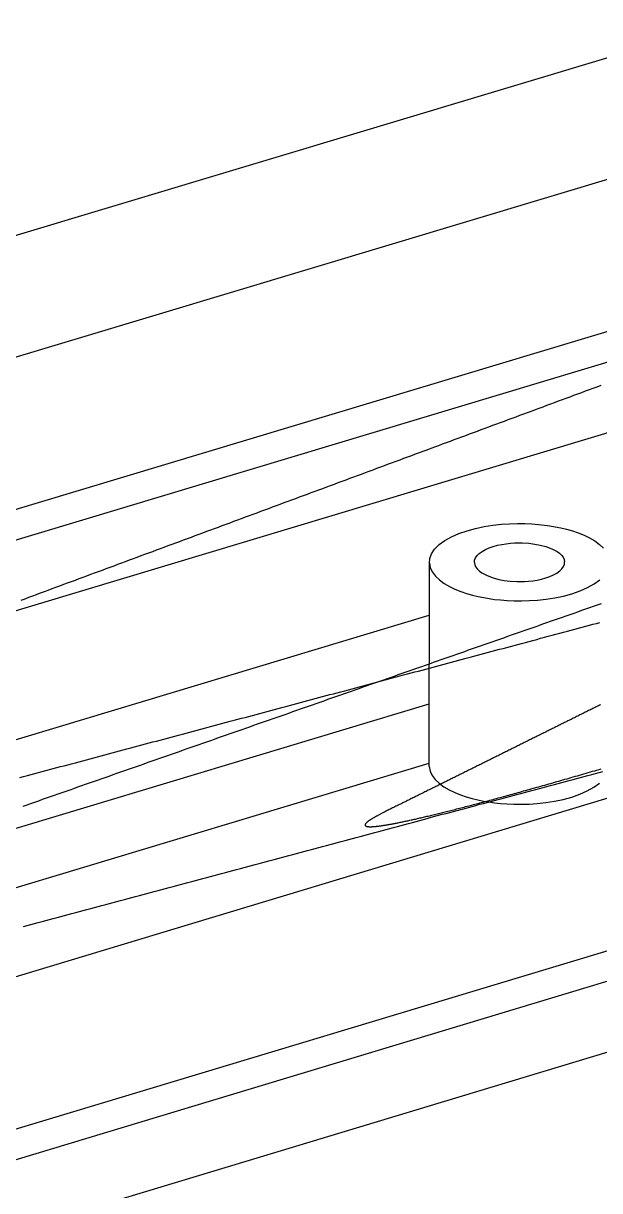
# Model space of a CAD drawing. Header units: millimetres. Extents: x -320 to 323, y -425 to 415.
# Drawn here: x 40.1 to 65.4, y -178.2 to -126.9 of the extents above; entities that cross this region are included whole.
import ezdxf

# ---------------------------------------------------------------- set-up
doc = ezdxf.new("R2010")
doc.units = ezdxf.units.MM
doc.layers.add('SKETCH', color=5, linetype='Continuous')
doc.layers.add('VISIBLE', color=7, linetype='Continuous')

msp = doc.modelspace()

# ---------------------------------------------------------------- linework, layer by layer
at = {"layer": 'SKETCH', "flags": 128}
for points in [[(40.008, -152.23), (40.178, -152.167), (40.348, -152.104), (40.518, -152.041), (40.688, -151.978), (40.857, -151.915), (41.027, -151.852), (41.197, -151.789), (41.366, -151.726), (41.536, -151.663), (41.706, -151.6), (41.876, -151.537), (42.045, -151.474), (42.215, -151.411), (42.385, -151.348), (42.555, -151.285), (42.724, -151.222), (42.894, -151.159), (43.064, -151.096), (43.233, -151.033), (43.403, -150.97), (43.573, -150.908), (43.743, -150.845), (43.912, -150.782), (44.082, -150.719), (44.252, -150.656), (44.422, -150.593), (44.591, -150.53), (44.761, -150.467), (44.931, -150.404), (45.101, -150.341), (45.271, -150.278), (45.44, -150.215), (45.61, -150.152), (45.78, -150.09), (45.95, -150.027), (46.119, -149.964), (46.289, -149.901), (46.459, -149.838), (46.629, -149.775), (46.798, -149.712), (46.968, -149.649), (47.138, -149.586), (47.308, -149.523), (47.477, -149.46), (47.647, -149.397), (47.817, -149.335), (47.986, -149.272), (48.156, -149.209), (48.326, -149.146), (48.495, -149.083), (48.665, -149.02), (48.835, -148.957), (49.004, -148.894), (49.174, -148.831), (49.344, -148.768), (49.513, -148.705), (49.683, -148.642), (49.853, -148.579), (50.022, -148.516), (50.192, -148.453), (50.362, -148.39), (50.531, -148.327), (50.701, -148.264), (50.87, -148.201), (51.04, -148.138), (51.21, -148.076), (51.379, -148.013), (51.549, -147.95), (51.719, -147.887), (51.888, -147.824), (52.058, -147.761), (52.228, -147.698), (52.397, -147.635), (52.567, -147.572), (52.736, -147.509), (52.906, -147.446), (53.076, -147.384), (53.245, -147.321), (53.415, -147.258), (53.585, -147.195), (53.754, -147.132), (53.924, -147.069), (54.094, -147.006), (54.263, -146.944), (54.433, -146.881), (54.602, -146.818), (54.772, -146.755), (54.942, -146.692), (55.111, -146.629), (55.281, -146.566), (55.45, -146.503), (55.62, -146.441), (55.79, -146.378), (55.959, -146.315), (56.129, -146.252), (56.298, -146.189), (56.468, -146.126), (56.638, -146.063), (56.807, -146), (56.977, -145.937), (57.146, -145.874), (57.316, -145.812), (57.485, -145.749), (57.655, -145.686), (57.825, -145.623), (57.994, -145.56), (58.164, -145.497), (58.333, -145.434), (58.503, -145.371), (58.672, -145.308), (58.842, -145.245), (59.011, -145.182), (59.181, -145.119), (59.35, -145.057), (59.52, -144.994), (59.689, -144.931), (59.859, -144.868), (60.029, -144.805), (60.198, -144.742), (60.368, -144.679), (60.537, -144.616), (60.707, -144.553), (60.876, -144.491), (61.046, -144.428), (61.215, -144.365), (61.385, -144.302), (61.554, -144.239), (61.724, -144.176), (61.894, -144.114), (62.063, -144.051), (62.233, -143.988), (62.402, -143.925), (62.572, -143.862), (62.741, -143.799), (62.911, -143.737), (63.08, -143.674), (63.25, -143.611), (63.419, -143.548), (63.589, -143.485), (63.758, -143.422), (63.928, -143.36), (64.097, -143.297), (64.267, -143.234), (64.436, -143.171), (64.606, -143.108), (64.775, -143.045), (64.945, -142.982), (65.114, -142.92), (65.284, -142.857), (65.453, -142.794)], [(40.093, -161.281), (40.264, -161.22), (40.436, -161.16), (40.608, -161.1), (40.779, -161.04), (40.951, -160.98), (41.122, -160.919), (41.294, -160.859), (41.466, -160.799), (41.637, -160.739), (41.809, -160.679), (41.98, -160.618), (42.152, -160.558), (42.323, -160.498), (42.495, -160.438), (42.666, -160.378), (42.838, -160.318), (43.01, -160.257), (43.181, -160.197), (43.353, -160.137), (43.524, -160.077), (43.696, -160.017), (43.867, -159.956), (44.039, -159.896), (44.211, -159.836), (44.382, -159.776), (44.554, -159.716), (44.725, -159.655), (44.897, -159.595), (45.068, -159.535), (45.24, -159.475), (45.412, -159.415), (45.583, -159.354), (45.755, -159.294), (45.926, -159.234), (46.098, -159.174), (46.269, -159.114), (46.441, -159.053), (46.612, -158.993), (46.784, -158.933), (46.956, -158.873), (47.127, -158.813), (47.299, -158.752), (47.47, -158.692), (47.642, -158.632), (47.813, -158.572), (47.985, -158.512), (48.156, -158.452), (48.328, -158.391), (48.499, -158.331), (48.671, -158.271), (48.842, -158.211), (49.014, -158.151), (49.185, -158.091), (49.357, -158.03), (49.528, -157.97), (49.7, -157.91), (49.871, -157.85), (50.043, -157.79), (50.214, -157.73), (50.386, -157.67), (50.557, -157.61), (50.729, -157.549), (50.9, -157.489), (51.071, -157.429), (51.243, -157.369), (51.414, -157.309), (51.586, -157.249), (51.757, -157.189), (51.929, -157.129), (52.1, -157.068), (52.272, -157.008), (52.443, -156.948), (52.615, -156.888), (52.786, -156.828), (52.958, -156.768), (53.129, -156.708), (53.301, -156.647), (53.472, -156.587), (53.643, -156.527), (53.815, -156.467), (53.986, -156.407), (54.158, -156.347), (54.329, -156.286), (54.501, -156.226), (54.672, -156.166), (54.844, -156.106), (55.015, -156.046), (55.187, -155.986), (55.358, -155.925), (55.53, -155.865), (55.701, -155.805), (55.872, -155.745), (56.044, -155.685), (56.215, -155.625), (56.387, -155.564), (56.558, -155.504), (56.73, -155.444), (56.901, -155.384), (57.073, -155.324), (57.244, -155.264), (57.415, -155.203), (57.587, -155.143), (57.758, -155.083), (57.93, -155.023), (58.101, -154.963), (58.273, -154.903), (58.444, -154.842), (58.615, -154.782), (58.787, -154.722), (58.958, -154.662), (59.13, -154.602), (59.301, -154.542), (59.473, -154.482), (59.644, -154.421), (59.815, -154.361), (59.987, -154.301), (60.158, -154.241), (60.33, -154.181), (60.501, -154.121), (60.672, -154.061), (60.844, -154), (61.015, -153.94), (61.187, -153.88), (61.358, -153.82), (61.529, -153.76), (61.701, -153.7), (61.872, -153.64), (62.043, -153.58), (62.215, -153.52), (62.386, -153.46), (62.558, -153.4), (62.729, -153.339), (62.9, -153.279), (63.072, -153.219), (63.243, -153.159), (63.415, -153.099), (63.586, -153.039), (63.757, -152.979), (63.929, -152.919), (64.1, -152.859), (64.271, -152.799), (64.443, -152.739), (64.614, -152.678), (64.785, -152.618), (64.957, -152.558), (65.128, -152.498), (65.299, -152.438), (65.471, -152.378)], [(39.955, -160.022), (40.117, -159.978), (40.279, -159.935), (40.441, -159.892), (40.603, -159.848), (40.765, -159.805), (40.927, -159.762), (41.089, -159.718), (41.251, -159.675), (41.413, -159.632), (41.575, -159.588), (41.737, -159.545), (41.899, -159.502), (42.061, -159.458), (42.223, -159.415), (42.385, -159.372), (42.547, -159.328), (42.709, -159.285), (42.871, -159.242), (43.033, -159.198), (43.195, -159.155), (43.356, -159.112), (43.518, -159.068), (43.68, -159.025), (43.842, -158.982), (44.004, -158.938), (44.166, -158.895), (44.328, -158.852), (44.49, -158.809), (44.652, -158.765), (44.814, -158.722), (44.976, -158.679), (45.138, -158.635), (45.3, -158.592), (45.462, -158.549), (45.624, -158.505), (45.786, -158.462), (45.948, -158.419), (46.11, -158.375), (46.271, -158.332), (46.433, -158.289), (46.595, -158.245), (46.757, -158.202), (46.919, -158.159), (47.081, -158.115), (47.243, -158.072), (47.405, -158.029), (47.567, -157.985), (47.729, -157.942), (47.891, -157.899), (48.053, -157.855), (48.215, -157.812), (48.377, -157.769), (48.539, -157.725), (48.701, -157.682), (48.863, -157.639), (49.024, -157.595), (49.186, -157.552), (49.348, -157.509), (49.51, -157.465), (49.672, -157.422), (49.834, -157.379), (49.996, -157.335), (50.158, -157.292), (50.32, -157.249), (50.482, -157.206), (50.644, -157.162), (50.805, -157.119), (50.967, -157.076), (51.129, -157.032), (51.291, -156.989), (51.453, -156.946), (51.615, -156.902), (51.777, -156.859), (51.938, -156.816), (52.1, -156.773), (52.262, -156.729), (52.424, -156.686), (52.586, -156.643), (52.748, -156.599), (52.91, -156.556), (53.071, -156.513), (53.233, -156.469), (53.395, -156.426), (53.557, -156.383), (53.719, -156.34), (53.881, -156.296), (54.042, -156.253), (54.204, -156.21), (54.366, -156.166), (54.528, -156.123), (54.69, -156.08), (54.851, -156.036), (55.013, -155.993), (55.175, -155.95), (55.337, -155.907), (55.499, -155.863), (55.661, -155.82), (55.822, -155.777), (55.984, -155.733), (56.146, -155.69), (56.308, -155.647), (56.47, -155.604), (56.631, -155.56), (56.793, -155.517), (56.955, -155.474), (57.117, -155.43), (57.279, -155.387), (57.44, -155.344), (57.602, -155.301), (57.764, -155.257), (57.926, -155.214), (58.087, -155.171), (58.249, -155.127), (58.411, -155.084), (58.573, -155.041), (58.734, -154.998), (58.896, -154.954), (59.058, -154.911), (59.22, -154.868), (59.382, -154.825), (59.543, -154.781), (59.705, -154.738), (59.867, -154.695), (60.029, -154.651), (60.19, -154.608), (60.352, -154.565), (60.514, -154.522), (60.676, -154.478), (60.837, -154.435), (60.999, -154.392), (61.161, -154.349), (61.323, -154.305), (61.484, -154.262), (61.646, -154.219), (61.808, -154.175), (61.97, -154.132), (62.134, -154.088), (62.3, -154.044), (62.466, -153.999), (62.634, -153.954), (62.802, -153.909), (62.97, -153.864), (63.139, -153.819), (63.308, -153.773), (63.476, -153.728), (63.644, -153.683), (63.812, -153.638), (63.978, -153.594), (64.144, -153.549), (64.308, -153.505), (64.47, -153.462), (64.631, -153.419), (64.79, -153.376), (64.947, -153.334), (65.101, -153.293), (65.253, -153.253), (65.402, -153.213)], [(65.437, -156.823), (65.389, -156.847), (65.341, -156.871), (65.293, -156.895), (65.245, -156.919), (65.197, -156.943), (65.149, -156.967), (65.101, -156.99), (65.053, -157.014), (65.005, -157.038), (64.957, -157.062), (64.909, -157.086), (64.861, -157.11), (64.813, -157.133), (64.765, -157.157), (64.717, -157.181), (64.67, -157.205), (64.622, -157.229), (64.574, -157.252), (64.526, -157.276), (64.478, -157.3), (64.43, -157.324), (64.382, -157.348), (64.334, -157.372), (64.286, -157.395), (64.238, -157.419), (64.19, -157.443), (64.142, -157.467), (64.094, -157.491), (64.046, -157.514), (63.998, -157.538), (63.95, -157.562), (63.902, -157.586), (63.854, -157.61), (63.806, -157.634), (63.759, -157.657), (63.711, -157.681), (63.663, -157.705), (63.615, -157.729), (63.567, -157.753), (63.519, -157.777), (63.471, -157.801), (63.423, -157.824), (63.375, -157.848), (63.327, -157.872), (63.28, -157.896), (63.232, -157.92), (63.184, -157.944), (63.136, -157.967), (63.088, -157.991), (63.04, -158.015), (62.992, -158.039), (62.944, -158.063), (62.896, -158.087), (62.849, -158.11), (62.801, -158.134), (62.753, -158.158), (62.705, -158.182), (62.657, -158.206), (62.609, -158.23), (62.561, -158.253), (62.513, -158.277), (62.465, -158.301), (62.417, -158.325), (62.37, -158.349), (62.322, -158.372), (62.274, -158.396), (62.226, -158.42), (62.178, -158.444), (62.13, -158.468), (62.082, -158.491), (62.034, -158.515), (61.986, -158.539), (61.939, -158.563), (61.891, -158.587), (61.843, -158.611), (61.795, -158.634), (61.747, -158.658), (61.699, -158.682), (61.651, -158.706), (61.603, -158.73), (61.556, -158.753), (61.508, -158.777), (61.46, -158.801), (61.412, -158.825), (61.364, -158.849), (61.316, -158.873), (61.268, -158.896), (61.221, -158.92), (61.173, -158.944), (61.125, -158.968), (61.077, -158.992), (61.029, -159.015), (60.981, -159.039), (60.933, -159.063), (60.886, -159.087), (60.838, -159.111), (60.79, -159.135), (60.742, -159.158), (60.694, -159.182), (60.646, -159.206), (60.599, -159.23), (60.551, -159.254), (60.503, -159.277), (60.455, -159.301), (60.407, -159.325), (60.359, -159.349), (60.311, -159.372), (60.264, -159.396), (60.216, -159.42), (60.168, -159.444), (60.12, -159.468), (60.072, -159.491), (60.024, -159.515), (59.976, -159.539), (59.928, -159.563), (59.881, -159.586), (59.833, -159.61), (59.785, -159.634), (59.737, -159.658), (59.689, -159.682), (59.641, -159.705), (59.593, -159.729), (59.546, -159.753), (59.498, -159.777), (59.45, -159.8), (59.402, -159.824), (59.354, -159.848), (59.306, -159.872), (59.258, -159.896), (59.211, -159.919), (59.163, -159.943), (59.115, -159.967), (59.067, -159.991), (59.019, -160.015), (58.971, -160.038), (58.923, -160.062), (58.876, -160.086), (58.828, -160.11), (58.78, -160.134), (58.732, -160.157), (58.684, -160.181), (58.636, -160.205), (58.589, -160.229), (58.541, -160.253), (58.493, -160.276), (58.445, -160.3), (58.397, -160.324), (58.349, -160.348), (58.302, -160.372), (58.254, -160.395), (58.206, -160.419), (58.158, -160.443), (58.11, -160.467), (58.062, -160.49), (58.015, -160.514), (57.967, -160.538), (57.919, -160.562), (57.871, -160.585), (57.824, -160.609), (57.776, -160.633), (57.728, -160.657), (57.68, -160.68), (57.632, -160.704), (57.585, -160.728), (57.537, -160.752), (57.489, -160.775), (57.441, -160.799), (57.394, -160.823), (57.346, -160.847), (57.298, -160.87), (57.25, -160.894), (57.202, -160.918), (57.155, -160.942), (57.107, -160.965), (57.059, -160.989), (57.011, -161.013), (56.962, -161.037), (56.912, -161.062), (56.862, -161.086), (56.812, -161.111), (56.761, -161.136), (56.71, -161.162), (56.659, -161.187), (56.607, -161.212), (56.556, -161.237), (56.505, -161.262), (56.455, -161.287), (56.405, -161.312), (56.355, -161.336), (56.306, -161.361), (56.258, -161.385), (56.211, -161.408), (56.164, -161.431), (56.119, -161.454), (56.075, -161.476), (56.032, -161.498), (55.99, -161.519), (55.95, -161.54), (55.912, -161.56), (55.883, -161.575), (55.854, -161.59), (55.825, -161.605), (55.797, -161.619), (55.77, -161.634), (55.743, -161.648), (55.717, -161.662), (55.691, -161.675), (55.666, -161.689), (55.641, -161.702), (55.617, -161.715), (55.593, -161.727), (55.57, -161.74), (55.548, -161.752), (55.526, -161.764), (55.504, -161.776), (55.483, -161.788), (55.463, -161.8), (55.443, -161.811), (55.424, -161.823), (55.405, -161.834), (55.387, -161.845), (55.37, -161.856), (55.353, -161.866), (55.336, -161.877), (55.32, -161.887), (55.305, -161.897), (55.29, -161.907), (55.276, -161.917), (55.262, -161.927), (55.249, -161.937), (55.237, -161.946), (55.225, -161.955), (55.213, -161.964), (55.202, -161.973), (55.192, -161.981), (55.182, -161.99), (55.173, -161.998), (55.164, -162.006), (55.156, -162.014), (55.148, -162.022), (55.141, -162.029), (55.135, -162.037), (55.129, -162.044), (55.124, -162.051), (55.119, -162.057), (55.114, -162.064), (55.111, -162.071), (55.108, -162.077), (55.105, -162.083), (55.103, -162.089), (55.101, -162.094), (55.1, -162.1), (55.1, -162.105), (55.1, -162.111), (55.101, -162.116), (55.102, -162.12), (55.104, -162.125), (55.106, -162.129), (55.109, -162.134), (55.113, -162.138), (55.117, -162.142), (55.121, -162.146), (55.126, -162.149), (55.132, -162.152), (55.138, -162.156), (55.145, -162.159), (55.152, -162.161), (55.16, -162.164), (55.169, -162.167), (55.178, -162.169), (55.187, -162.171), (55.197, -162.173), (55.208, -162.175), (55.219, -162.176), (55.231, -162.178), (55.243, -162.179), (55.256, -162.18), (55.27, -162.181), (55.284, -162.181), (55.298, -162.182), (55.313, -162.182), (55.329, -162.182), (55.345, -162.182), (55.362, -162.182), (55.379, -162.181), (55.397, -162.181), (55.415, -162.18), (55.434, -162.179), (55.454, -162.178), (55.474, -162.176), (55.494, -162.175), (55.515, -162.173), (55.537, -162.171), (55.559, -162.169), (55.582, -162.167), (55.605, -162.164), (55.629, -162.162), (55.654, -162.159), (55.679, -162.156), (55.704, -162.153), (55.73, -162.149), (55.757, -162.146), (55.784, -162.142), (55.812, -162.138), (55.84, -162.134), (55.869, -162.13), (55.899, -162.125), (55.929, -162.121), (55.959, -162.116), (55.99, -162.111), (56.022, -162.106), (56.054, -162.1), (56.086, -162.095), (56.119, -162.089), (56.153, -162.083), (56.187, -162.077), (56.222, -162.071), (56.257, -162.064), (56.293, -162.058), (56.329, -162.051), (56.366, -162.044), (56.403, -162.037), (56.441, -162.03), (56.479, -162.022), (56.518, -162.014), (56.557, -162.006), (56.597, -161.998), (56.638, -161.99), (56.679, -161.982), (56.72, -161.973), (56.762, -161.964), (56.805, -161.955), (56.848, -161.946), (56.891, -161.937), (56.936, -161.927), (56.98, -161.918), (57.025, -161.908), (57.071, -161.898), (57.117, -161.887), (57.164, -161.877), (57.211, -161.866), (57.259, -161.856), (57.307, -161.845), (57.355, -161.834), (57.405, -161.822), (57.454, -161.811), (57.505, -161.799), (57.556, -161.788), (57.607, -161.776), (57.659, -161.763), (57.711, -161.751), (57.764, -161.738), (57.817, -161.726), (57.871, -161.713), (57.926, -161.7), (57.981, -161.687), (58.036, -161.673), (58.092, -161.66), (58.148, -161.646), (58.205, -161.632), (58.263, -161.618), (58.32, -161.604), (58.379, -161.589), (58.438, -161.575), (58.497, -161.56), (58.556, -161.545), (58.617, -161.53), (58.677, -161.515), (58.738, -161.499), (58.8, -161.484), (58.862, -161.468), (58.925, -161.452), (58.988, -161.436), (59.052, -161.42), (59.116, -161.404), (59.18, -161.387), (59.246, -161.37), (59.311, -161.353), (59.377, -161.336), (59.444, -161.319), (59.511, -161.302), (59.578, -161.284), (59.646, -161.266), (59.714, -161.249), (59.783, -161.231), (59.853, -161.212), (59.922, -161.194), (59.992, -161.175), (60.063, -161.157), (60.134, -161.138), (60.205, -161.119), (60.277, -161.1), (60.35, -161.08), (60.422, -161.061), (60.496, -161.041), (60.57, -161.021), (60.644, -161.001), (60.719, -160.981), (60.794, -160.961), (60.869, -160.94), (60.945, -160.919), (61.022, -160.899), (61.099, -160.878), (61.176, -160.856), (61.254, -160.835), (61.332, -160.814), (61.411, -160.792), (61.49, -160.77), (61.57, -160.748), (61.65, -160.726), (61.73, -160.704), (61.811, -160.682), (61.892, -160.659), (61.973, -160.636), (62.055, -160.614), (62.138, -160.591), (62.22, -160.568), (62.304, -160.544), (62.387, -160.521), (62.471, -160.497), (62.556, -160.474), (62.641, -160.45), (62.726, -160.426), (62.812, -160.401), (62.898, -160.377), (62.985, -160.352), (63.072, -160.328), (63.159, -160.303), (63.247, -160.278), (63.335, -160.253), (63.424, -160.228), (63.513, -160.202), (63.602, -160.177), (63.692, -160.151), (63.782, -160.125), (63.872, -160.099), (63.963, -160.073), (64.054, -160.047), (64.146, -160.021), (64.238, -159.995), (64.33, -159.968), (64.422, -159.941), (64.515, -159.914), (64.609, -159.887), (64.703, -159.86), (64.797, -159.833), (64.892, -159.805), (64.987, -159.778), (65.082, -159.75), (65.178, -159.722), (65.274, -159.694), (65.37, -159.666), (65.467, -159.638)], [(40.103, -166.563), (40.267, -166.519), (40.431, -166.475), (40.596, -166.431), (40.76, -166.387), (40.924, -166.343), (41.089, -166.299), (41.253, -166.255), (41.417, -166.211), (41.581, -166.167), (41.746, -166.123), (41.91, -166.079), (42.074, -166.035), (42.238, -165.991), (42.403, -165.947), (42.567, -165.903), (42.731, -165.859), (42.895, -165.815), (43.06, -165.771), (43.224, -165.727), (43.388, -165.683), (43.552, -165.639), (43.716, -165.595), (43.88, -165.551), (44.045, -165.507), (44.209, -165.463), (44.373, -165.419), (44.537, -165.375), (44.701, -165.331), (44.865, -165.287), (45.03, -165.243), (45.194, -165.199), (45.358, -165.155), (45.522, -165.111), (45.686, -165.068), (45.85, -165.024), (46.014, -164.98), (46.179, -164.936), (46.343, -164.892), (46.507, -164.848), (46.671, -164.804), (46.835, -164.76), (46.999, -164.716), (47.164, -164.672), (47.328, -164.628), (47.492, -164.584), (47.656, -164.54), (47.82, -164.496), (47.985, -164.452), (48.149, -164.408), (48.313, -164.364), (48.477, -164.32), (48.641, -164.276), (48.805, -164.232), (48.97, -164.188), (49.134, -164.144), (49.298, -164.1), (49.462, -164.056), (49.626, -164.012), (49.791, -163.968), (49.955, -163.924), (50.119, -163.88), (50.283, -163.836), (50.447, -163.792), (50.611, -163.748), (50.775, -163.705), (50.939, -163.661), (51.104, -163.617), (51.268, -163.573), (51.432, -163.529), (51.596, -163.485), (51.76, -163.441), (51.924, -163.397), (52.088, -163.353), (52.252, -163.309), (52.416, -163.265), (52.58, -163.221), (52.744, -163.177), (52.908, -163.133), (53.072, -163.09), (53.236, -163.046), (53.4, -163.002), (53.565, -162.958), (53.729, -162.914), (53.893, -162.87), (54.057, -162.826), (54.221, -162.782), (54.385, -162.738), (54.549, -162.694), (54.713, -162.65), (54.877, -162.606), (55.041, -162.562), (55.205, -162.518), (55.369, -162.474), (55.533, -162.431), (55.697, -162.387), (55.861, -162.343), (56.026, -162.299), (56.19, -162.255), (56.354, -162.211), (56.518, -162.167), (56.682, -162.123), (56.846, -162.079), (57.01, -162.035), (57.174, -161.991), (57.338, -161.947), (57.502, -161.903), (57.666, -161.859), (57.83, -161.815), (57.994, -161.771), (58.159, -161.727), (58.323, -161.683), (58.487, -161.639), (58.651, -161.596), (58.815, -161.552), (58.979, -161.508), (59.143, -161.464), (59.307, -161.42), (59.471, -161.376), (59.635, -161.332), (59.799, -161.288), (59.962, -161.244), (60.126, -161.2), (60.29, -161.157), (60.454, -161.113), (60.618, -161.069), (60.782, -161.025), (60.946, -160.981), (61.11, -160.937), (61.274, -160.893), (61.438, -160.849), (61.602, -160.805), (61.766, -160.761), (61.93, -160.718), (62.094, -160.674), (62.258, -160.63), (62.422, -160.586), (62.586, -160.542), (62.75, -160.498), (62.914, -160.454), (63.078, -160.41), (63.242, -160.366), (63.406, -160.322), (63.57, -160.278), (63.734, -160.235), (63.898, -160.191), (64.062, -160.147), (64.226, -160.103), (64.39, -160.059), (64.554, -160.015), (64.717, -159.971), (64.881, -159.927), (65.045, -159.883), (65.209, -159.839), (65.373, -159.795), (65.537, -159.751)]]:
    msp.add_lwpolyline(points, dxfattribs=at)
at = {"layer": 'VISIBLE'}
for p, q in [((-16.572, -153.141), (87.331, -121.906)), ((-16.57, -158.498), (87.32, -127.249)), ((-16.567, -165.193), (87.307, -133.926)), ((-16.566, -166.542), (83.889, -136.3)), ((-16.565, -169.655), (87.297, -138.377)), ((-16.559, -185.752), (117.174, -145.411)), ((59.219, -149.304), (59.576, -149.181)), ((59.576, -149.181), (59.949, -149.079)), ((59.949, -149.079), (60.33, -149)), ((60.33, -149), (60.71, -148.941)), ((60.71, -148.941), (61.083, -148.9)), ((61.083, -148.9), (61.444, -148.876)), ((61.444, -148.876), (61.789, -148.867)), ((61.789, -148.867), (62.115, -148.87)), ((62.115, -148.87), (62.421, -148.883)), ((62.421, -148.883), (62.705, -148.905)), ((62.705, -148.905), (62.968, -148.934)), ((62.968, -148.934), (63.211, -148.967)), ((63.211, -148.967), (63.448, -149.008)), ((63.448, -149.008), (63.694, -149.058)), ((63.694, -149.058), (63.945, -149.119)), ((63.945, -149.119), (64.2, -149.193)), ((64.2, -149.193), (64.456, -149.28)), ((58.348, -149.793), (58.596, -149.612)), ((58.348, -149.793), (58.596, -149.612)), ((58.596, -149.612), (58.889, -149.448)), ((58.889, -149.448), (59.219, -149.304)), ((64.456, -149.28), (64.708, -149.382)), ((64.708, -149.382), (64.951, -149.499)), ((64.951, -149.499), (65.179, -149.633)), ((65.179, -149.633), (65.384, -149.783)), ((57.939, -150.398), (58.016, -150.191)), ((57.939, -150.398), (58.016, -150.191)), ((58.016, -150.191), (58.153, -149.987)), ((58.016, -150.191), (58.153, -149.987)), ((58.153, -149.987), (58.348, -149.793)), ((58.153, -149.987), (58.348, -149.793)), ((60.015, -150.276), (60.112, -150.179)), ((60.112, -150.179), (60.236, -150.088)), ((60.236, -150.088), (60.383, -150.006)), ((60.383, -150.006), (60.548, -149.934)), ((60.548, -149.934), (60.726, -149.873)), ((60.726, -149.873), (60.913, -149.822)), ((60.913, -149.822), (61.103, -149.782)), ((61.103, -149.782), (61.293, -149.753)), ((61.293, -149.753), (61.48, -149.732)), ((61.48, -149.732), (61.661, -149.72)), ((61.661, -149.72), (61.996, -149.717)), ((61.996, -149.717), (62.291, -149.735)), ((62.291, -149.735), (62.544, -149.766)), ((62.544, -149.766), (62.785, -149.812)), ((62.785, -149.812), (63.039, -149.879)), ((63.039, -149.879), (63.293, -149.973)), ((63.293, -149.973), (63.414, -150.032)), ((63.414, -150.032), (63.528, -150.099)), ((63.528, -150.099), (63.631, -150.174)), ((63.631, -150.174), (63.719, -150.257)), ((65.384, -149.783), (65.56, -149.949)), ((57.91, -159.536), (57.922, -150.605)), ((57.922, -150.605), (57.939, -150.398)), ((57.922, -150.605), (57.963, -150.807)), ((59.9, -150.585), (59.908, -150.482)), ((59.9, -150.585), (59.9, -150.585)), ((59.9, -150.585), (59.92, -150.686)), ((59.908, -150.482), (59.946, -150.378)), ((59.92, -150.686), (59.966, -150.782)), ((59.946, -150.378), (60.015, -150.276)), ((63.719, -150.257), (63.788, -150.347)), ((63.788, -150.347), (63.834, -150.444)), ((63.808, -150.752), (63.846, -150.648)), ((63.808, -150.752), (63.846, -150.648)), ((63.834, -150.444), (63.854, -150.545)), ((63.846, -150.648), (63.854, -150.545)), ((63.846, -150.648), (63.854, -150.545)), ((63.854, -150.545), (63.854, -150.545)), ((57.963, -150.807), (58.056, -151)), ((58.056, -151), (58.193, -151.18)), ((58.193, -151.18), (58.369, -151.346)), ((59.966, -150.782), (60.035, -150.873)), ((60.035, -150.873), (60.123, -150.956)), ((60.123, -150.956), (60.226, -151.031)), ((60.226, -151.031), (60.34, -151.098)), ((60.34, -151.098), (60.461, -151.156)), ((60.461, -151.156), (60.715, -151.251)), ((63.028, -151.257), (63.206, -151.196)), ((63.206, -151.196), (63.371, -151.123)), ((63.206, -151.196), (63.371, -151.123)), ((63.371, -151.123), (63.518, -151.041)), ((63.371, -151.123), (63.518, -151.041)), ((63.518, -151.041), (63.642, -150.951)), ((63.518, -151.041), (63.642, -150.951)), ((63.642, -150.951), (63.739, -150.854)), ((63.642, -150.951), (63.739, -150.854)), ((63.739, -150.854), (63.808, -150.752)), ((63.739, -150.854), (63.808, -150.752)), ((58.369, -151.346), (58.575, -151.497)), ((58.575, -151.497), (58.802, -151.631)), ((58.802, -151.631), (59.045, -151.748)), ((59.045, -151.748), (59.297, -151.85)), ((60.715, -151.251), (60.968, -151.318)), ((60.715, -151.251), (60.968, -151.318)), ((60.968, -151.318), (61.21, -151.364)), ((61.21, -151.364), (61.463, -151.395)), ((61.463, -151.395), (61.758, -151.413)), ((61.758, -151.413), (62.093, -151.41)), ((62.093, -151.41), (62.274, -151.398)), ((62.274, -151.398), (62.461, -151.377)), ((62.461, -151.377), (62.651, -151.348)), ((62.651, -151.348), (62.841, -151.308)), ((62.841, -151.308), (63.028, -151.257)), ((64.535, -151.826), (64.865, -151.682)), ((64.865, -151.682), (65.158, -151.518)), ((65.158, -151.518), (65.406, -151.337)), ((-16.556, -192.461), (117.155, -152.098)), ((59.297, -151.85), (59.553, -151.937)), ((59.553, -151.937), (59.808, -152.011)), ((59.808, -152.011), (60.06, -152.072)), ((60.06, -152.072), (60.305, -152.122)), ((60.305, -152.122), (60.542, -152.163)), ((60.542, -152.163), (60.785, -152.197)), ((60.785, -152.197), (61.049, -152.225)), ((61.049, -152.225), (61.333, -152.247)), ((61.333, -152.247), (61.639, -152.261)), ((61.639, -152.261), (61.965, -152.264)), ((61.965, -152.264), (62.31, -152.254)), ((62.31, -152.254), (62.671, -152.23)), ((62.671, -152.23), (63.044, -152.19)), ((63.044, -152.19), (63.425, -152.13)), ((63.425, -152.13), (63.806, -152.051)), ((63.806, -152.051), (64.179, -151.95)), ((64.179, -151.95), (64.535, -151.826)), ((-16.563, -175.335), (57.919, -152.892)), ((-16.556, -193.803), (113.721, -154.471)), ((-16.562, -179.239), (57.914, -156.788)), ((-16.555, -196.933), (117.143, -156.555)), ((-16.561, -181.843), (57.91, -159.388)), ((57.91, -159.536), (57.91, -159.535)), ((57.91, -159.536), (57.951, -159.737)), ((57.951, -159.737), (58.043, -159.93)), ((58.043, -159.93), (58.181, -160.111)), ((58.181, -160.111), (58.357, -160.277)), ((58.357, -160.277), (58.562, -160.427)), ((58.562, -160.427), (58.79, -160.561)), ((64.852, -160.613), (65.145, -160.449)), ((65.145, -160.449), (65.393, -160.267)), ((58.79, -160.561), (59.033, -160.679)), ((59.033, -160.679), (59.285, -160.781)), ((59.285, -160.781), (59.54, -160.868)), ((59.54, -160.868), (59.796, -160.942)), ((59.796, -160.942), (60.047, -161.003)), ((63.412, -161.062), (63.793, -160.982)), ((63.793, -160.982), (64.166, -160.881)), ((64.166, -160.881), (64.522, -160.757)), ((64.522, -160.757), (64.852, -160.613)), ((60.047, -161.003), (60.293, -161.054)), ((60.293, -161.054), (60.53, -161.094)), ((60.53, -161.094), (60.773, -161.128)), ((60.773, -161.128), (61.036, -161.157)), ((61.036, -161.157), (61.32, -161.179)), ((61.32, -161.179), (61.626, -161.192)), ((61.626, -161.192), (61.952, -161.195)), ((61.952, -161.195), (62.297, -161.186)), ((62.297, -161.186), (62.658, -161.162)), ((62.658, -161.162), (63.031, -161.121)), ((63.031, -161.121), (63.412, -161.062))]:
    msp.add_line(p, q, dxfattribs=at)

doc.saveas('drawing.dxf')
